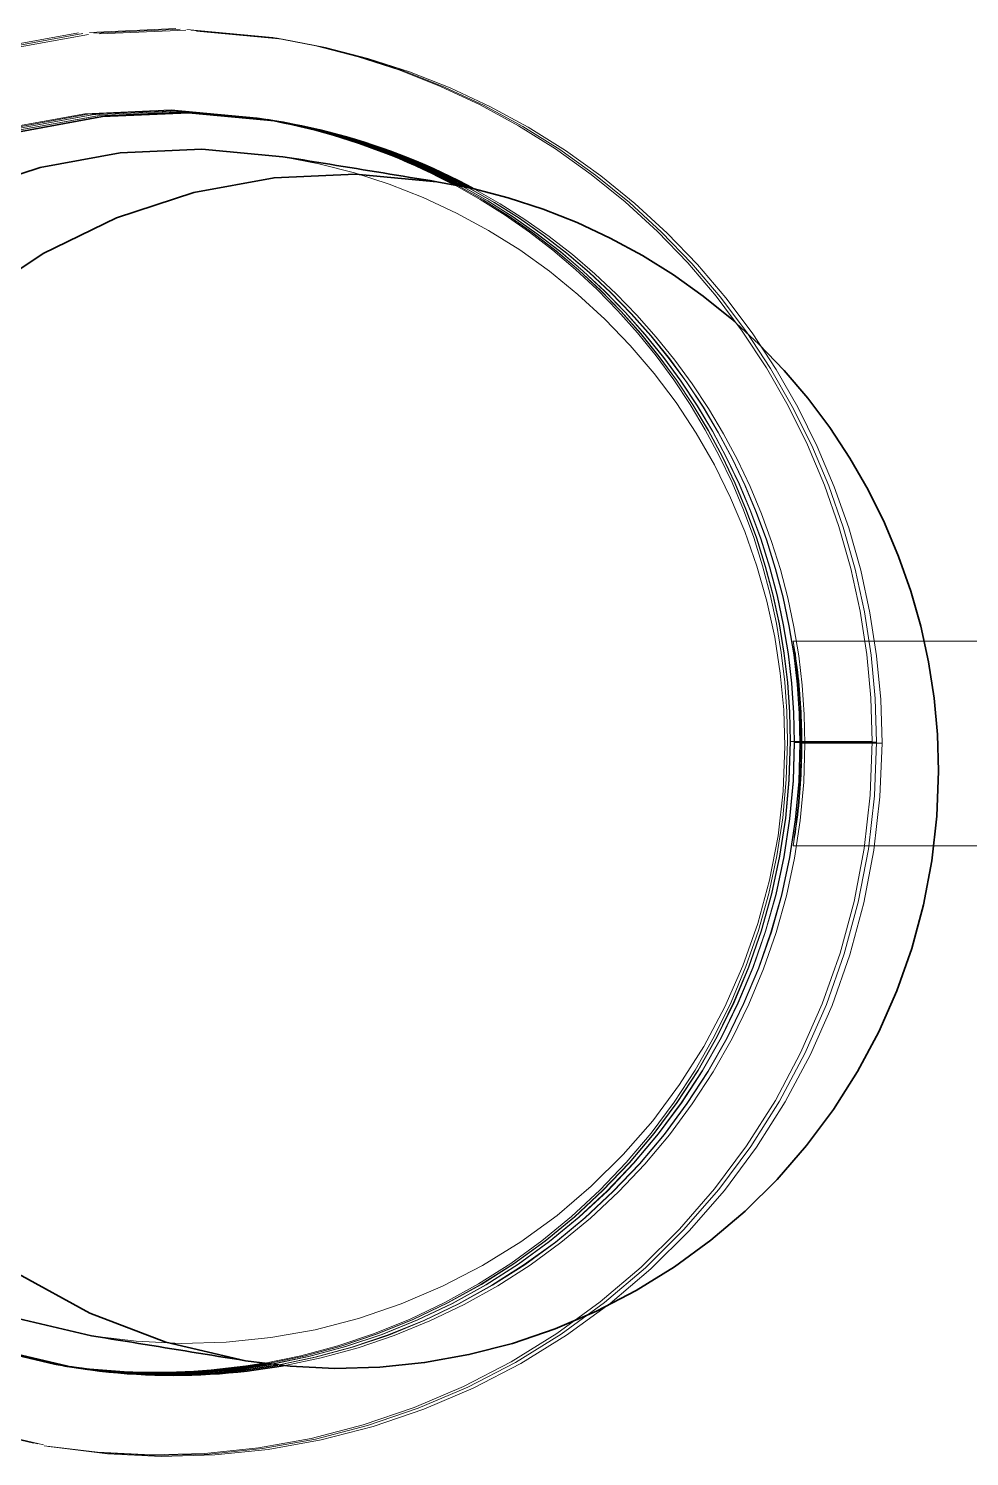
# Model space of a CAD drawing. Header units: millimetres. Extents: x 10 to 410, y 10 to 287.
# Drawn here: x 319.12 to 324.56, y 102.9 to 111.17 of the extents above; entities that cross this region are included whole.
import ezdxf

# ---------------------------------------------------------------- set-up
doc = ezdxf.new("R2010")
doc.units = ezdxf.units.MM
doc.linetypes.add('DASHED', pattern=[0.75, 0.5, -0.25])
doc.layers.add('HIDDEN', color=8, linetype='DASHED', lineweight=18)
doc.layers.add('VISIBLE', color=7, linetype='CONTINUOUS', lineweight=35)

msp = doc.modelspace()

# ---------------------------------------------------------------- linework, layer by layer
at = {"layer": 'HIDDEN'}
for points in [[(320.5333, 111.1137), (319.972, 111.1658), (319.4089, 111.141), (318.8544, 111.0397), (318.3189, 110.8639), (317.8123, 110.6168), (317.344, 110.303), (316.9229, 109.9284), (316.5566, 109.4999), (316.2522, 109.0255), (316.0151, 108.5141), (315.8499, 107.9752), (315.7597, 107.4188), (315.746, 106.8553), (315.8092, 106.2952), (315.9481, 105.7489), (316.16, 105.2266), (316.4411, 104.738), (316.7861, 104.2923), (317.1886, 103.8976), (317.6411, 103.5615), (318.1352, 103.2901), (318.6616, 103.0885), (319.2105, 102.9605)], [(320.5333, 111.1137), (319.972, 111.1658), (319.4089, 111.141), (318.8544, 111.0397), (318.3189, 110.8639), (317.8123, 110.6168), (317.344, 110.303), (316.9229, 109.9284), (316.5566, 109.4999), (316.2522, 109.0255), (316.0151, 108.5141), (315.8499, 107.9752), (315.7597, 107.4188), (315.746, 106.8553), (315.8092, 106.2952), (315.9481, 105.7489), (316.16, 105.2266), (316.4411, 104.738), (316.7861, 104.2923), (317.1886, 103.8976), (317.6411, 103.5615), (318.1352, 103.2901), (318.6616, 103.0885), (319.2105, 102.9605)], [(320.5576, 111.1098), (319.9963, 111.1619), (319.4332, 111.1371), (318.8787, 111.0358), (318.3431, 110.86), (317.8365, 110.6129), (317.3683, 110.2991), (316.9471, 109.9244), (316.5809, 109.4959), (316.2764, 109.0216), (316.0394, 108.5102), (315.8742, 107.9712), (315.784, 107.4148), (315.7703, 106.8513), (315.8335, 106.2912), (315.9723, 105.7449), (316.1843, 105.2226), (316.4654, 104.7341), (316.8104, 104.2883), (317.2129, 103.8937), (317.6654, 103.5576), (318.1594, 103.2862), (318.6858, 103.0846), (319.2348, 102.9566)], [(320.5576, 111.1098), (319.9963, 111.1619), (319.4332, 111.1371), (318.8787, 111.0358), (318.3431, 110.86), (317.8365, 110.6129), (317.3683, 110.2991), (316.9471, 109.9244), (316.5809, 109.4959), (316.2764, 109.0216), (316.0394, 108.5102), (315.8742, 107.9712), (315.7839, 107.4148), (315.7703, 106.8513), (315.8335, 106.2912), (315.9723, 105.7449), (316.1843, 105.2226), (316.4654, 104.7341), (316.8104, 104.2883), (317.2129, 103.8937), (317.6654, 103.5576), (318.1594, 103.2862), (318.6858, 103.0846), (319.2348, 102.9566)], [(320.5899, 111.1046), (320.0287, 111.1566), (319.4656, 111.1318), (318.9111, 111.0306), (318.3755, 110.8547), (317.8689, 110.6076), (317.4006, 110.2938), (316.9795, 109.9192), (316.6133, 109.4907), (316.3088, 109.0163), (316.0718, 108.5049), (315.9066, 107.966), (315.8163, 107.4096), (315.8026, 106.8461), (315.8658, 106.286), (316.0047, 105.7397), (316.2167, 105.2174), (316.4978, 104.7288), (316.8428, 104.2831), (317.2453, 103.8885), (317.6978, 103.5523), (318.1918, 103.2809), (318.7182, 103.0794), (319.2671, 102.9513)], [(320.5899, 111.1046), (320.0287, 111.1566), (319.4656, 111.1318), (318.9111, 111.0306), (318.3755, 110.8547), (317.8689, 110.6076), (317.4007, 110.2938), (316.9795, 109.9192), (316.6133, 109.4907), (316.3088, 109.0163), (316.0718, 108.5049), (315.9066, 107.966), (315.8163, 107.4096), (315.8027, 106.8461), (315.8658, 106.286), (316.0047, 105.7397), (316.2167, 105.2174), (316.4978, 104.7288), (316.8428, 104.2831), (317.2453, 103.8885), (317.6978, 103.5523), (318.1918, 103.2809), (318.7182, 103.0794), (319.2671, 102.9513)], [(324.0018, 107.0371), (323.994, 107.2902), (323.9708, 107.5422), (323.9321, 107.7924), (323.8782, 108.0397), (323.8093, 108.2833), (323.7256, 108.5222), (323.6273, 108.7555), (323.515, 108.9823), (323.389, 109.2018), (323.2498, 109.4133), (323.0979, 109.6157), (322.9338, 109.8085), (322.7583, 109.9909), (322.5719, 110.1622), (322.3754, 110.3217), (322.1695, 110.4689), (321.9549, 110.6033), (321.7325, 110.7242), (321.5031, 110.8312), (321.2676, 110.924), (321.0269, 111.0023), (320.7818, 111.0656), (320.5333, 111.1137)], [(324.0018, 107.0371), (323.994, 107.2902), (323.9708, 107.5422), (323.9321, 107.7924), (323.8782, 108.0397), (323.8093, 108.2833), (323.7256, 108.5222), (323.6273, 108.7555), (323.515, 108.9823), (323.389, 109.2018), (323.2498, 109.4132), (323.0979, 109.6157), (322.9338, 109.8085), (322.7583, 109.9909), (322.5719, 110.1622), (322.3754, 110.3217), (322.1695, 110.4689), (321.9549, 110.6033), (321.7325, 110.7242), (321.5031, 110.8312), (321.2676, 110.924), (321.0269, 111.0023), (320.7818, 111.0656), (320.5333, 111.1137)], [(324.0261, 107.0332), (324.0183, 107.2862), (323.995, 107.5383), (323.9564, 107.7884), (323.9025, 108.0358), (323.8336, 108.2793), (323.7498, 108.5182), (323.6516, 108.7515), (323.5393, 108.9784), (323.4133, 109.1979), (323.2741, 109.4093), (323.1221, 109.6118), (322.9581, 109.8046), (322.7826, 109.987), (322.5962, 110.1583), (322.3997, 110.3178), (322.1937, 110.465), (321.9792, 110.5993), (321.7568, 110.7202), (321.5274, 110.8273), (321.2919, 110.9201), (321.0512, 110.9983), (320.8061, 111.0616), (320.5576, 111.1098)], [(324.0261, 107.0332), (324.0183, 107.2862), (323.9951, 107.5383), (323.9564, 107.7884), (323.9025, 108.0358), (323.8336, 108.2793), (323.7498, 108.5182), (323.6516, 108.7515), (323.5393, 108.9784), (323.4133, 109.1979), (323.274, 109.4093), (323.1221, 109.6118), (322.9581, 109.8046), (322.7826, 109.987), (322.5962, 110.1583), (322.3997, 110.3178), (322.1937, 110.465), (321.9792, 110.5993), (321.7568, 110.7202), (321.5274, 110.8273), (321.2919, 110.9201), (321.0512, 110.9983), (320.8061, 111.0616), (320.5576, 111.1098)], [(324.0584, 107.0279), (324.0507, 107.281), (324.0274, 107.533), (323.9888, 107.7832), (323.9349, 108.0305), (323.8659, 108.2741), (323.7822, 108.513), (323.684, 108.7463), (323.5717, 108.9731), (323.4456, 109.1927), (323.3064, 109.4041), (323.1545, 109.6065), (322.9905, 109.7993), (322.8149, 109.9817), (322.6286, 110.153), (322.432, 110.3125), (322.2261, 110.4598), (322.0115, 110.5941), (321.7892, 110.715), (321.5598, 110.822), (321.3243, 110.9149), (321.0835, 110.9931), (320.8384, 111.0564), (320.5899, 111.1046)], [(324.0584, 107.0279), (324.0507, 107.281), (324.0274, 107.533), (323.9888, 107.7832), (323.9349, 108.0305), (323.8659, 108.2741), (323.7822, 108.513), (323.684, 108.7463), (323.5717, 108.9731), (323.4456, 109.1927), (323.3064, 109.4041), (323.1545, 109.6065), (322.9905, 109.7993), (322.8149, 109.9817), (322.6286, 110.153), (322.432, 110.3125), (322.2261, 110.4598), (322.0115, 110.5941), (321.7892, 110.715), (321.5598, 110.822), (321.3243, 110.9149), (321.0835, 110.9931), (320.8384, 111.0564), (320.5899, 111.1046)], [(320.4412, 110.6482), (319.9443, 110.6944), (319.4459, 110.6724), (318.9551, 110.5827), (318.481, 110.4271), (318.0326, 110.2084), (317.6181, 109.9306), (317.2453, 109.599), (316.9211, 109.2197), (316.6516, 108.7998), (316.4418, 108.3471), (316.2956, 107.8701), (316.2157, 107.3776), (316.2036, 106.8788), (316.2595, 106.383), (316.3825, 105.8994), (316.5701, 105.4371), (316.8189, 105.0046), (317.1243, 104.6101), (317.4806, 104.2608), (317.8811, 103.9633), (318.3184, 103.723), (318.7844, 103.5446), (319.2703, 103.4313)], [(320.4564, 110.6458), (319.9596, 110.6919), (319.4611, 110.6699), (318.9703, 110.5803), (318.4962, 110.4246), (318.0478, 110.2059), (317.6333, 109.9281), (317.2605, 109.5965), (316.9364, 109.2172), (316.6669, 108.7973), (316.457, 108.3446), (316.3108, 107.8676), (316.2309, 107.3751), (316.2188, 106.8763), (316.2748, 106.3805), (316.3977, 105.897), (316.5853, 105.4346), (316.8341, 105.0022), (317.1395, 104.6076), (317.4958, 104.2583), (317.8963, 103.9608), (318.3336, 103.7206), (318.7996, 103.5421), (319.2855, 103.4288)], [(320.4583, 110.6455), (319.9615, 110.6916), (319.463, 110.6696), (318.9722, 110.58), (318.4982, 110.4243), (318.0497, 110.2056), (317.6353, 109.9278), (317.2625, 109.5962), (316.9383, 109.2169), (316.6688, 108.797), (316.459, 108.3443), (316.3128, 107.8673), (316.2329, 107.3748), (316.2208, 106.876), (316.2767, 106.3802), (316.3996, 105.8966), (316.5872, 105.4343), (316.8361, 105.0019), (317.1415, 104.6073), (317.4977, 104.258), (317.8983, 103.9605), (318.3356, 103.7202), (318.8015, 103.5418), (319.2874, 103.4285)], [(320.4806, 110.6418), (319.9838, 110.6879), (319.4854, 110.666), (318.9946, 110.5763), (318.5205, 110.4207), (318.0721, 110.202), (317.6576, 109.9242), (317.2848, 109.5926), (316.9606, 109.2133), (316.6911, 108.7934), (316.4813, 108.3407), (316.3351, 107.8637), (316.2552, 107.3712), (316.2431, 106.8724), (316.299, 106.3766), (316.422, 105.893), (316.6096, 105.4307), (316.8584, 104.9982), (317.1638, 104.6037), (317.5201, 104.2544), (317.9206, 103.9568), (318.3579, 103.7166), (318.8238, 103.5382), (319.3097, 103.4249)], [(320.4826, 110.6415), (319.9858, 110.6876), (319.4873, 110.6657), (318.9965, 110.576), (318.5225, 110.4204), (318.074, 110.2016), (317.6595, 109.9239), (317.2867, 109.5923), (316.9626, 109.213), (316.6931, 108.7931), (316.4833, 108.3404), (316.337, 107.8634), (316.2571, 107.3709), (316.245, 106.8721), (316.301, 106.3763), (316.4239, 105.8927), (316.6115, 105.4304), (316.8603, 104.9979), (317.1657, 104.6034), (317.522, 104.2541), (317.9225, 103.9565), (318.3598, 103.7163), (318.8258, 103.5379), (319.3117, 103.4245)], [(320.513, 110.6366), (320.0162, 110.6827), (319.5177, 110.6607), (319.0269, 110.5711), (318.5529, 110.4154), (318.1044, 110.1967), (317.69, 109.9189), (317.3172, 109.5873), (316.993, 109.208), (316.7235, 108.7881), (316.5137, 108.3355), (316.3675, 107.8584), (316.2876, 107.3659), (316.2755, 106.8671), (316.3314, 106.3713), (316.4543, 105.8878), (316.6419, 105.4254), (316.8908, 104.993), (317.1962, 104.5984), (317.5524, 104.2491), (317.953, 103.9516), (318.3903, 103.7114), (318.8562, 103.5329), (319.3421, 103.4196)], [(320.515, 110.6363), (320.0181, 110.6824), (319.5197, 110.6604), (319.0289, 110.5708), (318.5548, 110.4151), (318.1064, 110.1964), (317.6919, 109.9186), (317.3191, 109.587), (316.9949, 109.2077), (316.7254, 108.7878), (316.5156, 108.3351), (316.3694, 107.8581), (316.2895, 107.3656), (316.2774, 106.8668), (316.3333, 106.371), (316.4563, 105.8875), (316.6439, 105.4251), (316.8927, 104.9927), (317.1981, 104.5981), (317.5544, 104.2488), (317.9549, 103.9513), (318.3922, 103.7111), (318.8582, 103.5326), (319.3441, 103.4193)], [(320.4917, 110.6397), (320.4895, 110.6401), (320.4873, 110.6405), (320.4851, 110.6408), (320.4829, 110.6412), (320.4807, 110.6416), (320.4785, 110.642), (320.4763, 110.6424), (320.4741, 110.6427), (320.4719, 110.6431), (320.4697, 110.6435), (320.4675, 110.6439), (320.4653, 110.6442), (320.4631, 110.6446), (320.4609, 110.645), (320.4587, 110.6453), (320.4565, 110.6457), (320.4543, 110.6461), (320.4521, 110.6464), (320.4499, 110.6468), (320.4477, 110.6472), (320.4455, 110.6475), (320.4434, 110.6479), (320.4412, 110.6482)], [(320.4412, 110.6482), (320.4418, 110.6481), (320.4425, 110.648), (320.4431, 110.6479), (320.4438, 110.6478), (320.4445, 110.6477), (320.4451, 110.6476), (320.4458, 110.6475), (320.4464, 110.6474), (320.4471, 110.6473), (320.4478, 110.6472), (320.4484, 110.6471), (320.4491, 110.647), (320.4498, 110.6468), (320.4504, 110.6467), (320.4511, 110.6466), (320.4517, 110.6465), (320.4524, 110.6464), (320.4531, 110.6463), (320.4537, 110.6462), (320.4544, 110.6461), (320.455, 110.646), (320.4557, 110.6459), (320.4564, 110.6458)], [(320.4993, 110.6385), (320.4974, 110.6389), (320.4956, 110.6392), (320.4937, 110.6395), (320.4918, 110.6398), (320.49, 110.6402), (320.4881, 110.6405), (320.4862, 110.6408), (320.4844, 110.6411), (320.4825, 110.6414), (320.4806, 110.6418), (320.4788, 110.6421), (320.4769, 110.6424), (320.475, 110.6427), (320.4732, 110.643), (320.4713, 110.6433), (320.4694, 110.6436), (320.4676, 110.6439), (320.4657, 110.6442), (320.4638, 110.6446), (320.462, 110.6449), (320.4601, 110.6452), (320.4582, 110.6455), (320.4564, 110.6458)], [(320.5003, 110.6384), (320.4984, 110.6387), (320.4966, 110.639), (320.4948, 110.6393), (320.493, 110.6397), (320.4912, 110.64), (320.4893, 110.6403), (320.4875, 110.6406), (320.4857, 110.6409), (320.4839, 110.6412), (320.482, 110.6415), (320.4802, 110.6418), (320.4784, 110.6421), (320.4766, 110.6424), (320.4747, 110.6428), (320.4729, 110.6431), (320.4711, 110.6434), (320.4693, 110.6437), (320.4674, 110.644), (320.4656, 110.6443), (320.4638, 110.6446), (320.462, 110.6449), (320.4601, 110.6452), (320.4583, 110.6455)], [(320.4583, 110.6455), (320.4593, 110.6453), (320.4602, 110.6451), (320.4612, 110.645), (320.4622, 110.6448), (320.4632, 110.6447), (320.4641, 110.6445), (320.4651, 110.6444), (320.4661, 110.6442), (320.467, 110.644), (320.468, 110.6439), (320.469, 110.6437), (320.47, 110.6436), (320.4709, 110.6434), (320.4719, 110.6433), (320.4729, 110.6431), (320.4738, 110.6429), (320.4748, 110.6428), (320.4758, 110.6426), (320.4768, 110.6425), (320.4777, 110.6423), (320.4787, 110.6422), (320.4797, 110.642), (320.4806, 110.6418)], [(320.5115, 110.6367), (320.5101, 110.6369), (320.5088, 110.6372), (320.5074, 110.6374), (320.5061, 110.6376), (320.5048, 110.6378), (320.5034, 110.6381), (320.5021, 110.6383), (320.5007, 110.6385), (320.4994, 110.6387), (320.4981, 110.639), (320.4967, 110.6392), (320.4954, 110.6394), (320.494, 110.6396), (320.4927, 110.6399), (320.4914, 110.6401), (320.49, 110.6403), (320.4887, 110.6405), (320.4873, 110.6407), (320.486, 110.641), (320.4847, 110.6412), (320.4833, 110.6414), (320.482, 110.6416), (320.4806, 110.6418)], [(320.5124, 110.6366), (320.5111, 110.6368), (320.5098, 110.637), (320.5085, 110.6372), (320.5072, 110.6374), (320.5059, 110.6377), (320.5046, 110.6379), (320.5033, 110.6381), (320.502, 110.6383), (320.5008, 110.6385), (320.4995, 110.6387), (320.4982, 110.639), (320.4969, 110.6392), (320.4956, 110.6394), (320.4943, 110.6396), (320.493, 110.6398), (320.4917, 110.64), (320.4904, 110.6402), (320.4891, 110.6405), (320.4878, 110.6407), (320.4865, 110.6409), (320.4852, 110.6411), (320.4839, 110.6413), (320.4826, 110.6415)], [(320.4826, 110.6415), (320.4839, 110.6413), (320.4852, 110.6411), (320.4866, 110.6409), (320.4879, 110.6407), (320.4892, 110.6404), (320.4905, 110.6402), (320.4918, 110.64), (320.4932, 110.6398), (320.4945, 110.6396), (320.4958, 110.6394), (320.4971, 110.6392), (320.4985, 110.6389), (320.4998, 110.6387), (320.5011, 110.6385), (320.5024, 110.6383), (320.5037, 110.6381), (320.5051, 110.6379), (320.5064, 110.6377), (320.5077, 110.6374), (320.509, 110.6372), (320.5104, 110.637), (320.5117, 110.6368), (320.513, 110.6366)], [(320.5277, 110.6342), (320.527, 110.6343), (320.5264, 110.6344), (320.5257, 110.6345), (320.5251, 110.6346), (320.5245, 110.6347), (320.5238, 110.6348), (320.5232, 110.6349), (320.5226, 110.635), (320.5219, 110.6351), (320.5213, 110.6352), (320.5207, 110.6353), (320.52, 110.6354), (320.5194, 110.6355), (320.5187, 110.6356), (320.5181, 110.6358), (320.5175, 110.6359), (320.5168, 110.636), (320.5162, 110.6361), (320.5156, 110.6362), (320.5149, 110.6363), (320.5143, 110.6364), (320.5136, 110.6365), (320.513, 110.6366)], [(320.5286, 110.634), (320.528, 110.6341), (320.5274, 110.6342), (320.5268, 110.6343), (320.5262, 110.6344), (320.5257, 110.6345), (320.5251, 110.6346), (320.5245, 110.6347), (320.5239, 110.6348), (320.5233, 110.6349), (320.5227, 110.635), (320.5221, 110.6351), (320.5215, 110.6352), (320.5209, 110.6353), (320.5203, 110.6354), (320.5197, 110.6355), (320.5191, 110.6356), (320.5185, 110.6357), (320.5179, 110.6358), (320.5173, 110.6359), (320.5167, 110.636), (320.5161, 110.6361), (320.5155, 110.6362), (320.515, 110.6363)], [(320.515, 110.6363), (320.5161, 110.6361), (320.5173, 110.6359), (320.5185, 110.6357), (320.5197, 110.6355), (320.5209, 110.6353), (320.5221, 110.6351), (320.5233, 110.6349), (320.5245, 110.6347), (320.5257, 110.6345), (320.5268, 110.6343), (320.528, 110.6341), (320.5292, 110.634), (320.5304, 110.6338), (320.5316, 110.6336), (320.5328, 110.6334), (320.534, 110.6332), (320.5352, 110.633), (320.5364, 110.6328), (320.5375, 110.6326), (320.5387, 110.6324), (320.5399, 110.6322), (320.5411, 110.632), (320.5423, 110.6318)], [(323.4958, 107.0102), (323.4893, 107.2221), (323.4699, 107.4331), (323.4375, 107.6426), (323.3924, 107.8497), (323.3346, 108.0536), (323.2645, 108.2537), (323.1823, 108.449), (323.0882, 108.639), (322.9827, 108.8228), (322.8662, 108.9998), (322.739, 109.1693), (322.6016, 109.3308), (322.4546, 109.4835), (322.2986, 109.6269), (322.134, 109.7605), (321.9616, 109.8837), (321.7819, 109.9962), (321.5957, 110.0975), (321.4037, 110.1871), (321.2065, 110.2648), (321.0049, 110.3303), (320.7997, 110.3833), (320.5916, 110.4236)], [(323.5113, 107.0398), (323.5073, 107.2111), (323.4953, 107.382), (323.4752, 107.5523), (323.4472, 107.7213), (323.4114, 107.8889), (323.3677, 108.0546), (323.3162, 108.2181), (323.2572, 108.379), (323.1907, 108.5369), (323.1169, 108.6916), (323.0359, 108.8426), (322.9479, 108.9897), (322.8531, 109.1325), (322.7517, 109.2706), (322.644, 109.4039), (322.5301, 109.532), (322.4104, 109.6546), (322.285, 109.7715), (322.1543, 109.8823), (322.0186, 109.9869), (321.8781, 110.0851), (321.7331, 110.1765), (321.5841, 110.261)], [(323.5266, 107.0373), (323.5225, 107.2086), (323.5105, 107.3794), (323.4905, 107.5496), (323.4625, 107.7186), (323.4267, 107.8861), (323.383, 108.0517), (323.3316, 108.2151), (323.2726, 108.376), (323.2062, 108.5339), (323.1324, 108.6885), (323.0515, 108.8394), (322.9636, 108.9865), (322.8689, 109.1292), (322.7676, 109.2674), (322.6599, 109.4006), (322.5461, 109.5287), (322.4265, 109.6513), (322.3012, 109.7681), (322.1706, 109.879), (322.035, 109.9836), (321.8946, 110.0817), (321.7497, 110.1732), (321.6008, 110.2578)], [(323.5285, 107.037), (323.5245, 107.2082), (323.5125, 107.3791), (323.4924, 107.5492), (323.4645, 107.7182), (323.4286, 107.8857), (323.3849, 108.0513), (323.3336, 108.2148), (323.2746, 108.3756), (323.2082, 108.5335), (323.1344, 108.6881), (323.0535, 108.839), (322.9656, 108.9861), (322.8709, 109.1288), (322.7696, 109.2669), (322.662, 109.4002), (322.5482, 109.5282), (322.4286, 109.6508), (322.3033, 109.7677), (322.1727, 109.8785), (322.0371, 109.9832), (321.8967, 110.0813), (321.7519, 110.1728), (321.6029, 110.2573)], [(323.5508, 107.0334), (323.5468, 107.2045), (323.5348, 107.3752), (323.5148, 107.5452), (323.4869, 107.7141), (323.4511, 107.8814), (323.4075, 108.047), (323.3562, 108.2102), (323.2973, 108.371), (323.231, 108.5287), (323.1573, 108.6832), (323.0765, 108.8341), (322.9888, 108.9811), (322.8942, 109.1237), (322.7931, 109.2618), (322.6856, 109.395), (322.572, 109.5231), (322.4525, 109.6456), (322.3274, 109.7625), (322.197, 109.8733), (322.0616, 109.9779), (321.9214, 110.0761), (321.7767, 110.1676), (321.628, 110.2523)], [(323.5528, 107.033), (323.5488, 107.2041), (323.5368, 107.3749), (323.5168, 107.5448), (323.4889, 107.7137), (323.4531, 107.8811), (323.4095, 108.0466), (323.3582, 108.2098), (323.2993, 108.3705), (323.233, 108.5283), (323.1593, 108.6828), (323.0786, 108.8337), (322.9908, 108.9806), (322.8962, 109.1233), (322.7951, 109.2614), (322.6877, 109.3946), (322.5741, 109.5226), (322.4546, 109.6451), (322.3296, 109.762), (322.1992, 109.8728), (322.0637, 109.9775), (321.9235, 110.0757), (321.7789, 110.1672), (321.6302, 110.2518)], [(323.5832, 107.0281), (323.5792, 107.199), (323.5672, 107.3695), (323.5473, 107.5392), (323.5195, 107.7078), (323.4838, 107.875), (323.4403, 108.0403), (323.3891, 108.2034), (323.3304, 108.3639), (323.2643, 108.5215), (323.1908, 108.6758), (323.1102, 108.8265), (323.0227, 108.9733), (322.9284, 109.1159), (322.8275, 109.2538), (322.7203, 109.387), (322.607, 109.5149), (322.4879, 109.6374), (322.3631, 109.7543), (322.233, 109.8651), (322.0979, 109.9698), (321.958, 110.068), (321.8137, 110.1596), (321.6653, 110.2443)], [(323.5851, 107.0278), (323.5812, 107.1986), (323.5692, 107.3691), (323.5492, 107.5388), (323.5214, 107.7075), (323.4857, 107.8746), (323.4423, 108.0399), (323.3911, 108.2029), (323.3324, 108.3634), (323.2663, 108.521), (323.1928, 108.6753), (323.1123, 108.826), (323.0248, 108.9728), (322.9305, 109.1154), (322.8296, 109.2533), (322.7224, 109.3865), (322.6092, 109.5144), (322.49, 109.6369), (322.3653, 109.7537), (322.2352, 109.8646), (322.1001, 109.9693), (321.9603, 110.0675), (321.816, 110.1591), (321.6676, 110.2438)], [(323.6125, 107.0234), (323.6085, 107.1939), (323.5966, 107.3642), (323.5767, 107.5336), (323.549, 107.702), (323.5134, 107.8689), (323.47, 108.0339), (323.4191, 108.1968), (323.3605, 108.357), (323.2946, 108.5144), (323.2214, 108.6685), (323.141, 108.8191), (323.0538, 108.9657), (322.9598, 109.1081), (322.8592, 109.246), (322.7523, 109.379), (322.6394, 109.5069), (322.5206, 109.6294), (322.3962, 109.7461), (322.2664, 109.857), (322.1317, 109.9617), (321.9922, 110.06), (321.8483, 110.1517), (321.7003, 110.2365)], [(323.5439, 107.6194), (323.9664, 107.6194), (324.3889, 107.6194), (324.8114, 107.6195), (325.2339, 107.6195), (325.6564, 107.6195), (326.0789, 107.6195), (326.5014, 107.6195), (326.924, 107.6195), (327.3465, 107.6195), (327.769, 107.6195), (328.1915, 107.6195), (328.614, 107.6195), (329.0365, 107.6195), (329.459, 107.6195), (329.8815, 107.6195), (330.304, 107.6195), (330.7265, 107.6195), (331.149, 107.6195), (331.5716, 107.6195), (331.9941, 107.6195), (332.4166, 107.6195), (332.8391, 107.6195), (333.2616, 107.6195)], [(323.5898, 107.027), (323.5897, 107.0529), (323.5895, 107.0787), (323.589, 107.1046), (323.5884, 107.1305), (323.5876, 107.1563), (323.5866, 107.1821), (323.5855, 107.208), (323.5841, 107.2338), (323.5826, 107.2596), (323.5809, 107.2854), (323.5791, 107.3112), (323.577, 107.337), (323.5748, 107.3628), (323.5724, 107.3885), (323.5699, 107.4142), (323.5671, 107.44), (323.5642, 107.4656), (323.5611, 107.4913), (323.5579, 107.517), (323.5545, 107.5426), (323.551, 107.5682), (323.5473, 107.5938), (323.5439, 107.6194)], [(323.5439, 107.6194), (323.5487, 107.594), (323.5529, 107.5684), (323.5568, 107.5428), (323.5605, 107.5171), (323.5641, 107.4915), (323.5674, 107.4658), (323.5705, 107.44), (323.5735, 107.4143), (323.5762, 107.3885), (323.5788, 107.3627), (323.5811, 107.3369), (323.5833, 107.3111), (323.5853, 107.2852), (323.5871, 107.2594), (323.5887, 107.2335), (323.5901, 107.2076), (323.5913, 107.1817), (323.5923, 107.1558), (323.5932, 107.1299), (323.5938, 107.104), (323.5943, 107.0781), (323.5946, 107.0522), (323.5947, 107.0262)], [(319.2105, 102.9605), (319.519, 102.9223), (319.8295, 102.9074), (320.1402, 102.9159), (320.4495, 102.9478), (320.7554, 103.0028), (321.0564, 103.0807), (321.3506, 103.181), (321.6365, 103.3032), (321.9123, 103.4465), (322.1766, 103.6101), (322.4279, 103.7932), (322.6646, 103.9946), (322.8855, 104.2133), (323.0894, 104.448), (323.275, 104.6974), (323.4414, 104.96), (323.5875, 105.2343), (323.7126, 105.5189), (323.8159, 105.8121), (323.8969, 106.1122), (323.955, 106.4176), (323.9901, 106.7265), (324.0018, 107.0371)], [(319.2105, 102.9605), (319.519, 102.9223), (319.8295, 102.9074), (320.1402, 102.9159), (320.4495, 102.9478), (320.7554, 103.0028), (321.0564, 103.0807), (321.3506, 103.181), (321.6365, 103.3032), (321.9123, 103.4465), (322.1766, 103.6101), (322.4279, 103.7932), (322.6646, 103.9946), (322.8855, 104.2133), (323.0894, 104.448), (323.275, 104.6974), (323.4414, 104.96), (323.5875, 105.2343), (323.7126, 105.5189), (323.8159, 105.8121), (323.8969, 106.1122), (323.955, 106.4176), (323.9901, 106.7265), (324.0018, 107.0371)], [(319.2348, 102.9566), (319.5433, 102.9184), (319.8538, 102.9035), (320.1645, 102.912), (320.4737, 102.9439), (320.7797, 102.9989), (321.0806, 103.0768), (321.3749, 103.1771), (321.6607, 103.2992), (321.9366, 103.4425), (322.2009, 103.6062), (322.4521, 103.7893), (322.6889, 103.9907), (322.9098, 104.2094), (323.1137, 104.4441), (323.2993, 104.6934), (323.4657, 104.956), (323.6118, 105.2304), (323.7369, 105.515), (323.8402, 105.8082), (323.9212, 106.1083), (323.9793, 106.4137), (324.0144, 106.7226), (324.0261, 107.0332)], [(319.2348, 102.9566), (319.5433, 102.9184), (319.8538, 102.9035), (320.1645, 102.912), (320.4737, 102.9439), (320.7797, 102.9989), (321.0806, 103.0768), (321.3749, 103.1771), (321.6607, 103.2992), (321.9366, 103.4425), (322.2009, 103.6062), (322.4521, 103.7892), (322.6889, 103.9907), (322.9098, 104.2094), (323.1137, 104.4441), (323.2993, 104.6934), (323.4657, 104.956), (323.6118, 105.2304), (323.7369, 105.515), (323.8402, 105.8082), (323.9211, 106.1083), (323.9793, 106.4137), (324.0144, 106.7226), (324.0261, 107.0332)], [(319.2671, 102.9513), (319.5756, 102.9131), (319.8861, 102.8982), (320.1969, 102.9067), (320.5061, 102.9386), (320.8121, 102.9936), (321.113, 103.0715), (321.4072, 103.1718), (321.6931, 103.294), (321.969, 103.4373), (322.2333, 103.6009), (322.4845, 103.784), (322.7213, 103.9854), (322.9422, 104.2041), (323.1461, 104.4388), (323.3317, 104.6882), (323.498, 104.9508), (323.6442, 105.2251), (323.7692, 105.5097), (323.8726, 105.8029), (323.9535, 106.1031), (324.0117, 106.4084), (324.0467, 106.7173), (324.0584, 107.0279)], [(319.2671, 102.9513), (319.5756, 102.9131), (319.8861, 102.8982), (320.1969, 102.9068), (320.5061, 102.9386), (320.8121, 102.9936), (321.113, 103.0715), (321.4072, 103.1718), (321.6931, 103.294), (321.969, 103.4373), (322.2333, 103.6009), (322.4845, 103.784), (322.7213, 103.9854), (322.9422, 104.2041), (323.146, 104.4388), (323.3317, 104.6882), (323.498, 104.9508), (323.6442, 105.2251), (323.7692, 105.5097), (323.8725, 105.8029), (323.9535, 106.1031), (324.0117, 106.4084), (324.0467, 106.7173), (324.0584, 107.0279)], [(319.484, 103.5968), (319.7423, 103.5648), (320.0023, 103.5523), (320.2625, 103.5595), (320.5214, 103.5861), (320.7776, 103.6322), (321.0296, 103.6974), (321.2759, 103.7814), (321.5153, 103.8837), (321.7463, 104.0037), (321.9676, 104.1407), (322.1779, 104.294), (322.3762, 104.4627), (322.5612, 104.6458), (322.7319, 104.8423), (322.8873, 105.0511), (323.0266, 105.271), (323.149, 105.5007), (323.2537, 105.739), (323.3402, 105.9845), (323.408, 106.2358), (323.4567, 106.4915), (323.486, 106.7501), (323.4958, 107.0102)], [(320.4769, 103.4373), (320.6949, 103.4817), (320.9098, 103.5394), (321.1208, 103.61), (321.3271, 103.6933), (321.528, 103.789), (321.7226, 103.8968), (321.9104, 104.0162), (322.0905, 104.1467), (322.2623, 104.2881), (322.4253, 104.4396), (322.5787, 104.6007), (322.722, 104.7709), (322.8548, 104.9494), (322.9764, 105.1357), (323.0864, 105.3291), (323.1845, 105.5288), (323.2702, 105.7341), (323.3433, 105.9442), (323.4035, 106.1584), (323.4506, 106.3759), (323.4843, 106.5958), (323.5046, 106.8174), (323.5113, 107.0398)], [(320.4938, 103.4351), (320.7117, 103.4796), (320.9265, 103.5374), (321.1374, 103.608), (321.3436, 103.6914), (321.5444, 103.7871), (321.7389, 103.8949), (321.9266, 104.0143), (322.1066, 104.145), (322.2783, 104.2863), (322.4412, 104.4378), (322.5945, 104.5989), (322.7378, 104.769), (322.8704, 104.9476), (322.9919, 105.1338), (323.1019, 105.3272), (323.1999, 105.5268), (323.2856, 105.7321), (323.3587, 105.9421), (323.4188, 106.1563), (323.4658, 106.3737), (323.4995, 106.5935), (323.5198, 106.815), (323.5266, 107.0373)], [(320.496, 103.4348), (320.7139, 103.4794), (320.9287, 103.5371), (321.1396, 103.6078), (321.3457, 103.6912), (321.5465, 103.7869), (321.741, 103.8947), (321.9286, 104.0141), (322.1087, 104.1447), (322.2804, 104.286), (322.4432, 104.4375), (322.5965, 104.5987), (322.7398, 104.7688), (322.8724, 104.9473), (322.9939, 105.1336), (323.1039, 105.3269), (323.2019, 105.5266), (323.2876, 105.7318), (323.3606, 105.9419), (323.4208, 106.156), (323.4678, 106.3734), (323.5015, 106.5932), (323.5217, 106.8147), (323.5285, 107.037)], [(320.5214, 103.4317), (320.7391, 103.4764), (320.9537, 103.5343), (321.1644, 103.6051), (321.3704, 103.6886), (321.571, 103.7844), (321.7653, 103.8922), (321.9527, 104.0117), (322.1326, 104.1423), (322.3041, 104.2837), (322.4668, 104.4351), (322.6199, 104.5962), (322.763, 104.7663), (322.8955, 104.9448), (323.0169, 105.131), (323.1267, 105.3242), (323.2246, 105.5238), (323.3102, 105.7289), (323.3832, 105.9389), (323.4432, 106.1529), (323.4902, 106.3701), (323.5238, 106.5898), (323.5441, 106.8112), (323.5508, 107.0334)], [(320.5236, 103.4314), (320.7413, 103.4762), (320.9559, 103.5341), (321.1666, 103.6049), (321.3726, 103.6883), (321.5731, 103.7842), (321.7674, 103.892), (321.9549, 104.0115), (322.1347, 104.1421), (322.3062, 104.2835), (322.4689, 104.4349), (322.622, 104.596), (322.765, 104.7661), (322.8975, 104.9446), (323.0189, 105.1308), (323.1287, 105.324), (323.2266, 105.5236), (323.3122, 105.7287), (323.3851, 105.9386), (323.4452, 106.1526), (323.4921, 106.3699), (323.5258, 106.5896), (323.546, 106.8109), (323.5528, 107.033)], [(320.5593, 103.4274), (320.7767, 103.4724), (320.991, 103.5305), (321.2014, 103.6015), (321.407, 103.6852), (321.6073, 103.7812), (321.8013, 103.8891), (321.9884, 104.0087), (322.1679, 104.1393), (322.3391, 104.2807), (322.5014, 104.4321), (322.6543, 104.5932), (322.7971, 104.7632), (322.9293, 104.9416), (323.0504, 105.1276), (323.16, 105.3207), (323.2577, 105.5201), (323.3431, 105.7251), (323.4159, 105.9348), (323.4758, 106.1486), (323.5227, 106.3656), (323.5563, 106.5851), (323.5765, 106.8062), (323.5832, 107.0281)], [(320.5616, 103.4272), (320.779, 103.4722), (320.9933, 103.5303), (321.2036, 103.6013), (321.4093, 103.685), (321.6095, 103.781), (321.8034, 103.889), (321.9905, 104.0085), (322.17, 104.1392), (322.3412, 104.2805), (322.5035, 104.432), (322.6563, 104.593), (322.7991, 104.763), (322.9313, 104.9414), (323.0524, 105.1275), (323.162, 105.3205), (323.2597, 105.5199), (323.3451, 105.7248), (323.4179, 105.9346), (323.4778, 106.1483), (323.5246, 106.3653), (323.5582, 106.5848), (323.5784, 106.8059), (323.5851, 107.0278)], [(320.595, 103.4238), (320.812, 103.4691), (321.0259, 103.5275), (321.2359, 103.5987), (321.4412, 103.6826), (321.641, 103.7787), (321.8346, 103.8868), (322.0214, 104.0064), (322.2005, 104.1372), (322.3713, 104.2785), (322.5333, 104.43), (322.6858, 104.5909), (322.8283, 104.7609), (322.9601, 104.9391), (323.081, 105.125), (323.1903, 105.318), (323.2878, 105.5171), (323.373, 105.7219), (323.4456, 105.9314), (323.5054, 106.1449), (323.5521, 106.3617), (323.5856, 106.5809), (323.6058, 106.8017), (323.6125, 107.0234)], [(323.5266, 107.0373), (323.5472, 107.0373), (323.5679, 107.0373), (323.5885, 107.0373), (323.6092, 107.0373), (323.6299, 107.0373), (323.6505, 107.0373), (323.6712, 107.0373), (323.6918, 107.0373), (323.7125, 107.0373), (323.7332, 107.0373), (323.7538, 107.0373), (323.7745, 107.0373), (323.7952, 107.0373), (323.8158, 107.0373), (323.8365, 107.0373), (323.8571, 107.0373), (323.8778, 107.0373), (323.8985, 107.0373), (323.9191, 107.0373), (323.9398, 107.0373), (323.9605, 107.0372), (323.9811, 107.0372), (324.0018, 107.0371)], [(324.0018, 107.0371), (323.9812, 107.0371), (323.9606, 107.037), (323.94, 107.037), (323.9195, 107.037), (323.8989, 107.037), (323.8783, 107.037), (323.8577, 107.037), (323.8372, 107.037), (323.8166, 107.037), (323.796, 107.037), (323.7754, 107.0369), (323.7548, 107.0369), (323.7343, 107.0369), (323.7137, 107.0369), (323.6931, 107.0369), (323.6725, 107.0369), (323.652, 107.0369), (323.6314, 107.0369), (323.6108, 107.037), (323.5902, 107.037), (323.5697, 107.037), (323.5491, 107.037), (323.5285, 107.037)], [(323.5439, 106.4338), (323.5473, 106.4595), (323.5509, 106.4851), (323.5545, 106.5108), (323.5579, 106.5364), (323.5611, 106.5621), (323.5642, 106.5878), (323.5671, 106.6136), (323.5698, 106.6393), (323.5724, 106.6651), (323.5748, 106.6909), (323.577, 106.7167), (323.579, 106.7425), (323.5809, 106.7683), (323.5826, 106.7941), (323.5841, 106.82), (323.5855, 106.8458), (323.5866, 106.8717), (323.5876, 106.8976), (323.5884, 106.9235), (323.589, 106.9494), (323.5895, 106.9752), (323.5897, 107.0011), (323.5898, 107.027)], [(323.5947, 107.0262), (323.5946, 107.0004), (323.5943, 106.9745), (323.5938, 106.9486), (323.5932, 106.9227), (323.5923, 106.8968), (323.5913, 106.871), (323.5901, 106.8451), (323.5887, 106.8193), (323.5871, 106.7934), (323.5853, 106.7676), (323.5833, 106.7418), (323.5811, 106.716), (323.5788, 106.6902), (323.5762, 106.6645), (323.5735, 106.6387), (323.5706, 106.613), (323.5674, 106.5873), (323.5641, 106.5616), (323.5606, 106.536), (323.5569, 106.5104), (323.5529, 106.4848), (323.5487, 106.4592), (323.5439, 106.4338)], [(323.5508, 107.0334), (323.5715, 107.0334), (323.5922, 107.0334), (323.6128, 107.0334), (323.6335, 107.0334), (323.6541, 107.0334), (323.6748, 107.0334), (323.6955, 107.0334), (323.7161, 107.0334), (323.7368, 107.0334), (323.7574, 107.0334), (323.7781, 107.0334), (323.7988, 107.0334), (323.8194, 107.0334), (323.8401, 107.0334), (323.8608, 107.0334), (323.8814, 107.0334), (323.9021, 107.0334), (323.9227, 107.0333), (323.9434, 107.0333), (323.9641, 107.0333), (323.9847, 107.0333), (324.0054, 107.0333), (324.0261, 107.0332)], [(324.0261, 107.0332), (324.0055, 107.0331), (323.9849, 107.0331), (323.9643, 107.0331), (323.9437, 107.0331), (323.9232, 107.0331), (323.9026, 107.033), (323.882, 107.033), (323.8614, 107.033), (323.8409, 107.033), (323.8203, 107.033), (323.7997, 107.033), (323.7791, 107.033), (323.7585, 107.033), (323.738, 107.033), (323.7174, 107.033), (323.6968, 107.033), (323.6762, 107.033), (323.6557, 107.033), (323.6351, 107.033), (323.6145, 107.033), (323.5939, 107.033), (323.5734, 107.033), (323.5528, 107.033)], [(323.5832, 107.0281), (323.6039, 107.0281), (323.6245, 107.0281), (323.6452, 107.0281), (323.6658, 107.0281), (323.6865, 107.0281), (323.7072, 107.0281), (323.7278, 107.0281), (323.7485, 107.0281), (323.7692, 107.0281), (323.7898, 107.0281), (323.8105, 107.0281), (323.8311, 107.0281), (323.8518, 107.0281), (323.8725, 107.0281), (323.8931, 107.0281), (323.9138, 107.0281), (323.9344, 107.0281), (323.9551, 107.0281), (323.9758, 107.0281), (323.9964, 107.0281), (324.0171, 107.028), (324.0378, 107.028), (324.0584, 107.0279)], [(324.0584, 107.0279), (324.0378, 107.0279), (324.0173, 107.0278), (323.9967, 107.0278), (323.9761, 107.0278), (323.9555, 107.0278), (323.935, 107.0278), (323.9144, 107.0278), (323.8938, 107.0278), (323.8732, 107.0278), (323.8526, 107.0278), (323.8321, 107.0278), (323.8115, 107.0278), (323.7909, 107.0278), (323.7703, 107.0278), (323.7498, 107.0278), (323.7292, 107.0278), (323.7086, 107.0278), (323.688, 107.0278), (323.6675, 107.0278), (323.6469, 107.0278), (323.6263, 107.0278), (323.6057, 107.0278), (323.5851, 107.0278)], [(324.0018, 107.0371), (324.0018, 107.0371), (324.0018, 107.0371), (324.0018, 107.0371), (324.0018, 107.0371), (324.0018, 107.0371), (324.0018, 107.0371), (324.0018, 107.0371), (324.0018, 107.0371), (324.0018, 107.0371), (324.0018, 107.0371), (324.0018, 107.0371), (324.0018, 107.0371), (324.0018, 107.0371), (324.0018, 107.0371), (324.0018, 107.0371), (324.0018, 107.0371), (324.0018, 107.0371), (324.0018, 107.0371), (324.0018, 107.0371), (324.0018, 107.0371), (324.0018, 107.0371), (324.0018, 107.0371), (324.0018, 107.0371)], [(324.0261, 107.0332), (324.0261, 107.0332), (324.0261, 107.0332), (324.0261, 107.0332), (324.0261, 107.0332), (324.0261, 107.0332), (324.0261, 107.0332), (324.0261, 107.0332), (324.0261, 107.0332), (324.0261, 107.0332), (324.0261, 107.0332), (324.0261, 107.0332), (324.0261, 107.0332), (324.0261, 107.0332), (324.0261, 107.0332), (324.0261, 107.0332), (324.0261, 107.0332), (324.0261, 107.0332), (324.0261, 107.0332), (324.0261, 107.0332), (324.0261, 107.0332), (324.0261, 107.0332), (324.0261, 107.0332), (324.0261, 107.0332)], [(324.0584, 107.0279), (324.0584, 107.0279), (324.0584, 107.0279), (324.0584, 107.0279), (324.0584, 107.0279), (324.0584, 107.0279), (324.0584, 107.0279), (324.0584, 107.0279), (324.0584, 107.0279), (324.0584, 107.0279), (324.0584, 107.0279), (324.0584, 107.0279), (324.0584, 107.0279), (324.0584, 107.0279), (324.0584, 107.0279), (324.0584, 107.0279), (324.0584, 107.0279), (324.0584, 107.0279), (324.0584, 107.0279), (324.0584, 107.0279), (324.0584, 107.0279), (324.0584, 107.0279), (324.0584, 107.0279), (324.0584, 107.0279)], [(323.5439, 106.4338), (323.9664, 106.4338), (324.3889, 106.4338), (324.8114, 106.4338), (325.2339, 106.4338), (325.6564, 106.4338), (326.0789, 106.4338), (326.5014, 106.4338), (326.924, 106.4338), (327.3465, 106.4338), (327.769, 106.4338), (328.1915, 106.4338), (328.614, 106.4338), (329.0365, 106.4338), (329.459, 106.4338), (329.8815, 106.4338), (330.304, 106.4338), (330.7265, 106.4338), (331.149, 106.4338), (331.5716, 106.4338), (331.9941, 106.4338), (332.4166, 106.4338), (332.8391, 106.4338), (333.2616, 106.4339)], [(319.2703, 103.4313), (319.2725, 103.4309), (319.2747, 103.4306), (319.2769, 103.4302), (319.2791, 103.4299), (319.2813, 103.4295), (319.2835, 103.4292), (319.2857, 103.4288), (319.2879, 103.4285), (319.2901, 103.4281), (319.2923, 103.4278), (319.2945, 103.4274), (319.2967, 103.4271), (319.2989, 103.4267), (319.3011, 103.4264), (319.3033, 103.4261), (319.3055, 103.4257), (319.3077, 103.4254), (319.3099, 103.4251), (319.3121, 103.4247), (319.3143, 103.4244), (319.3165, 103.4241), (319.3187, 103.4237), (319.3209, 103.4234)], [(319.2703, 103.4313), (319.2709, 103.4312), (319.2716, 103.4311), (319.2722, 103.4309), (319.2729, 103.4308), (319.2736, 103.4307), (319.2742, 103.4306), (319.2749, 103.4305), (319.2755, 103.4304), (319.2762, 103.4303), (319.2769, 103.4302), (319.2775, 103.4301), (319.2782, 103.43), (319.2789, 103.4299), (319.2795, 103.4298), (319.2802, 103.4297), (319.2808, 103.4295), (319.2815, 103.4294), (319.2822, 103.4293), (319.2828, 103.4292), (319.2835, 103.4291), (319.2841, 103.429), (319.2848, 103.4289), (319.2855, 103.4288)], [(319.2855, 103.4288), (319.2873, 103.4285), (319.2892, 103.4282), (319.2911, 103.4279), (319.2929, 103.4276), (319.2948, 103.4273), (319.2967, 103.427), (319.2986, 103.4267), (319.3004, 103.4264), (319.3023, 103.4261), (319.3042, 103.4258), (319.306, 103.4255), (319.3079, 103.4252), (319.3098, 103.4249), (319.3116, 103.4246), (319.3135, 103.4244), (319.3154, 103.4241), (319.3173, 103.4238), (319.3191, 103.4235), (319.321, 103.4232), (319.3229, 103.4229), (319.3247, 103.4226), (319.3266, 103.4224), (319.3285, 103.4221)], [(319.2874, 103.4285), (319.2892, 103.4282), (319.2911, 103.4279), (319.2929, 103.4276), (319.2947, 103.4273), (319.2965, 103.427), (319.2984, 103.4267), (319.3002, 103.4264), (319.302, 103.4261), (319.3039, 103.4259), (319.3057, 103.4256), (319.3075, 103.4253), (319.3093, 103.425), (319.3112, 103.4247), (319.313, 103.4244), (319.3148, 103.4241), (319.3166, 103.4239), (319.3185, 103.4236), (319.3203, 103.4233), (319.3221, 103.423), (319.324, 103.4227), (319.3258, 103.4225), (319.3276, 103.4222), (319.3294, 103.4219)], [(319.2874, 103.4285), (319.2884, 103.4283), (319.2894, 103.4282), (319.2903, 103.428), (319.2913, 103.4279), (319.2923, 103.4277), (319.2932, 103.4275), (319.2942, 103.4274), (319.2952, 103.4272), (319.2962, 103.4271), (319.2971, 103.4269), (319.2981, 103.4268), (319.2991, 103.4266), (319.3, 103.4264), (319.301, 103.4263), (319.302, 103.4261), (319.3029, 103.426), (319.3039, 103.4258), (319.3049, 103.4256), (319.3059, 103.4255), (319.3068, 103.4253), (319.3078, 103.4252), (319.3088, 103.425), (319.3097, 103.4249)], [(319.3097, 103.4249), (319.3111, 103.4246), (319.3124, 103.4244), (319.3138, 103.4242), (319.3151, 103.424), (319.3164, 103.4238), (319.3178, 103.4236), (319.3191, 103.4233), (319.3205, 103.4231), (319.3218, 103.4229), (319.3232, 103.4227), (319.3245, 103.4225), (319.3258, 103.4223), (319.3272, 103.4221), (319.3285, 103.4219), (319.3299, 103.4217), (319.3312, 103.4214), (319.3325, 103.4212), (319.3339, 103.421), (319.3352, 103.4208), (319.3366, 103.4206), (319.3379, 103.4204), (319.3393, 103.4202), (319.3406, 103.42)], [(319.3117, 103.4245), (319.313, 103.4243), (319.3143, 103.4241), (319.3156, 103.4239), (319.3169, 103.4237), (319.3182, 103.4235), (319.3195, 103.4233), (319.3208, 103.4231), (319.3221, 103.4229), (319.3234, 103.4227), (319.3247, 103.4225), (319.326, 103.4223), (319.3273, 103.4221), (319.3286, 103.4218), (319.3299, 103.4216), (319.3312, 103.4214), (319.3325, 103.4212), (319.3338, 103.421), (319.3351, 103.4208), (319.3364, 103.4206), (319.3377, 103.4204), (319.339, 103.4202), (319.3403, 103.42), (319.3416, 103.4198)], [(319.3117, 103.4245), (319.313, 103.4243), (319.3143, 103.4241), (319.3157, 103.4239), (319.317, 103.4237), (319.3183, 103.4235), (319.3196, 103.4233), (319.3209, 103.423), (319.3223, 103.4228), (319.3236, 103.4226), (319.3249, 103.4224), (319.3262, 103.4222), (319.3276, 103.422), (319.3289, 103.4218), (319.3302, 103.4215), (319.3315, 103.4213), (319.3329, 103.4211), (319.3342, 103.4209), (319.3355, 103.4207), (319.3368, 103.4205), (319.3381, 103.4203), (319.3395, 103.42), (319.3408, 103.4198), (319.3421, 103.4196)], [(319.3421, 103.4196), (319.3428, 103.4195), (319.3434, 103.4194), (319.344, 103.4193), (319.3447, 103.4192), (319.3453, 103.4191), (319.3459, 103.419), (319.3466, 103.4189), (319.3472, 103.4188), (319.3478, 103.4187), (319.3485, 103.4186), (319.3491, 103.4185), (319.3498, 103.4184), (319.3504, 103.4183), (319.351, 103.4182), (319.3517, 103.4181), (319.3523, 103.418), (319.3529, 103.4179), (319.3536, 103.4178), (319.3542, 103.4177), (319.3549, 103.4176), (319.3555, 103.4175), (319.3561, 103.4174), (319.3568, 103.4173)], [(319.3441, 103.4193), (319.3447, 103.4192), (319.3452, 103.4191), (319.3458, 103.419), (319.3464, 103.4189), (319.347, 103.4188), (319.3476, 103.4187), (319.3482, 103.4186), (319.3488, 103.4185), (319.3494, 103.4184), (319.35, 103.4183), (319.3506, 103.4182), (319.3512, 103.4181), (319.3518, 103.418), (319.3524, 103.418), (319.353, 103.4179), (319.3536, 103.4178), (319.3542, 103.4177), (319.3548, 103.4176), (319.3554, 103.4175), (319.356, 103.4174), (319.3565, 103.4173), (319.3571, 103.4172), (319.3577, 103.4171)], [(319.3441, 103.4193), (319.3452, 103.4191), (319.3464, 103.4189), (319.3476, 103.4187), (319.3488, 103.4185), (319.35, 103.4183), (319.3512, 103.4181), (319.3524, 103.4179), (319.3536, 103.4177), (319.3548, 103.4176), (319.3559, 103.4174), (319.3571, 103.4172), (319.3583, 103.417), (319.3595, 103.4168), (319.3607, 103.4166), (319.3619, 103.4164), (319.3631, 103.4162), (319.3643, 103.416), (319.3655, 103.4158), (319.3667, 103.4156), (319.3678, 103.4154), (319.369, 103.4152), (319.3702, 103.415), (319.3714, 103.4149)]]:
    msp.add_lwpolyline(points, dxfattribs=at)
at = {"layer": 'VISIBLE'}
for points in [[(320.5423, 110.6318), (320.0455, 110.6779), (319.547, 110.656), (319.0562, 110.5663), (318.5822, 110.4107), (318.1337, 110.192), (317.7193, 109.9142), (317.3465, 109.5826), (317.0223, 109.2033), (316.7528, 108.7834), (316.543, 108.3307), (316.3968, 107.8537), (316.3169, 107.3612), (316.3048, 106.8624), (316.3607, 106.3666), (316.4836, 105.883), (316.6712, 105.4207), (316.9201, 104.9882), (317.2255, 104.5937), (317.5817, 104.2444), (317.9823, 103.9468), (318.4196, 103.7066), (318.8855, 103.5282), (319.3714, 103.4149)], [(321.5841, 110.261), (321.5394, 110.2846), (321.4944, 110.3075), (321.4492, 110.3299), (321.4036, 110.3515), (321.3577, 110.3726), (321.3115, 110.393), (321.2651, 110.4128), (321.2184, 110.432), (321.1714, 110.4504), (321.1242, 110.4683), (321.0767, 110.4855), (321.029, 110.502), (320.9811, 110.5179), (320.933, 110.5331), (320.8847, 110.5476), (320.8361, 110.5615), (320.7874, 110.5747), (320.7385, 110.5872), (320.6894, 110.5991), (320.6402, 110.6103), (320.5908, 110.6207), (320.5413, 110.6306), (320.4917, 110.6397)], [(321.6008, 110.2578), (321.5558, 110.2815), (321.5104, 110.3047), (321.4648, 110.3272), (321.4189, 110.3491), (321.3726, 110.3703), (321.3261, 110.3909), (321.2792, 110.4108), (321.2321, 110.4301), (321.1848, 110.4487), (321.1372, 110.4666), (321.0893, 110.4839), (321.0412, 110.5006), (320.9929, 110.5165), (320.9444, 110.5318), (320.8956, 110.5464), (320.8467, 110.5603), (320.7975, 110.5736), (320.7482, 110.5861), (320.6987, 110.598), (320.6491, 110.6092), (320.5993, 110.6197), (320.5494, 110.6295), (320.4993, 110.6385)], [(321.6029, 110.2573), (321.5579, 110.2811), (321.5125, 110.3043), (321.4668, 110.3268), (321.4208, 110.3487), (321.3745, 110.37), (321.3279, 110.3906), (321.2811, 110.4105), (321.2339, 110.4298), (321.1865, 110.4485), (321.1388, 110.4664), (321.0909, 110.4837), (321.0428, 110.5004), (320.9944, 110.5163), (320.9458, 110.5316), (320.897, 110.5462), (320.848, 110.5602), (320.7988, 110.5734), (320.7495, 110.586), (320.6999, 110.5979), (320.6502, 110.609), (320.6004, 110.6195), (320.5504, 110.6293), (320.5003, 110.6384)], [(321.628, 110.2523), (321.5824, 110.2764), (321.5365, 110.2999), (321.4902, 110.3227), (321.4437, 110.3449), (321.3968, 110.3664), (321.3496, 110.3872), (321.3022, 110.4074), (321.2545, 110.4269), (321.2065, 110.4458), (321.1582, 110.4639), (321.1097, 110.4814), (321.0609, 110.4982), (321.0119, 110.5143), (320.9627, 110.5297), (320.9133, 110.5444), (320.8637, 110.5584), (320.8139, 110.5717), (320.7639, 110.5843), (320.7137, 110.5962), (320.6633, 110.6074), (320.6129, 110.6179), (320.5622, 110.6277), (320.5115, 110.6367)], [(321.6302, 110.2518), (321.5845, 110.276), (321.5386, 110.2995), (321.4923, 110.3223), (321.4457, 110.3445), (321.3988, 110.3661), (321.3516, 110.3869), (321.3041, 110.4071), (321.2563, 110.4267), (321.2082, 110.4455), (321.1599, 110.4637), (321.1113, 110.4812), (321.0625, 110.498), (321.0135, 110.5141), (320.9642, 110.5295), (320.9147, 110.5442), (320.865, 110.5582), (320.8152, 110.5716), (320.7651, 110.5842), (320.7149, 110.5961), (320.6645, 110.6073), (320.6139, 110.6177), (320.5632, 110.6275), (320.5124, 110.6366)], [(321.6653, 110.2443), (321.6189, 110.269), (321.5722, 110.2929), (321.5251, 110.3162), (321.4777, 110.3388), (321.43, 110.3608), (321.3819, 110.382), (321.3336, 110.4026), (321.285, 110.4224), (321.236, 110.4416), (321.1869, 110.46), (321.1374, 110.4778), (321.0877, 110.4948), (321.0378, 110.5111), (320.9877, 110.5267), (320.9373, 110.5416), (320.8867, 110.5557), (320.8359, 110.5691), (320.7849, 110.5818), (320.7338, 110.5938), (320.6825, 110.605), (320.631, 110.6154), (320.5794, 110.6252), (320.5277, 110.6342)], [(321.6676, 110.2438), (321.6211, 110.2685), (321.5744, 110.2925), (321.5272, 110.3158), (321.4798, 110.3385), (321.432, 110.3604), (321.3839, 110.3817), (321.3355, 110.4023), (321.2868, 110.4221), (321.2379, 110.4413), (321.1886, 110.4598), (321.1391, 110.4775), (321.0894, 110.4946), (321.0394, 110.5109), (320.9892, 110.5265), (320.9387, 110.5414), (320.8881, 110.5555), (320.8373, 110.569), (320.7862, 110.5816), (320.735, 110.5936), (320.6836, 110.6048), (320.6321, 110.6153), (320.5804, 110.625), (320.5286, 110.634)], [(321.7003, 110.2365), (321.6531, 110.2617), (321.6056, 110.2861), (321.5577, 110.3099), (321.5095, 110.3329), (321.4609, 110.3553), (321.412, 110.3769), (321.3628, 110.3978), (321.3134, 110.418), (321.2636, 110.4375), (321.2135, 110.4562), (321.1632, 110.4742), (321.1126, 110.4915), (321.0618, 110.508), (321.0107, 110.5238), (320.9594, 110.5388), (320.9079, 110.5531), (320.8562, 110.5667), (320.8043, 110.5794), (320.7522, 110.5914), (320.7, 110.6027), (320.6476, 110.6132), (320.595, 110.6229), (320.5423, 110.6318)], [(320.5916, 110.4236), (320.1216, 110.4673), (319.6501, 110.4465), (319.1858, 110.3617), (318.7374, 110.2145), (318.3132, 110.0075), (317.9211, 109.7448), (317.5685, 109.4311), (317.2618, 109.0723), (317.0069, 108.6751), (316.8084, 108.2469), (316.6701, 107.7957), (316.5945, 107.3298), (316.5831, 106.8579), (316.636, 106.389), (316.7523, 105.9315), (316.9298, 105.4942), (317.1651, 105.0851), (317.454, 104.7119), (317.791, 104.3815), (318.1699, 104.1), (318.5836, 103.8728), (319.0243, 103.704), (319.484, 103.5968)], [(320.5916, 110.4236), (320.6303, 110.4174), (320.669, 110.4111), (320.7077, 110.4048), (320.7464, 110.3985), (320.7851, 110.3923), (320.8238, 110.386), (320.8625, 110.3797), (320.9012, 110.3734), (320.9399, 110.3671), (320.9786, 110.3609), (321.0173, 110.3546), (321.056, 110.3483), (321.0947, 110.342), (321.1334, 110.3357), (321.1721, 110.3295), (321.2108, 110.3232), (321.2495, 110.3169), (321.2882, 110.3106), (321.3269, 110.3043), (321.3656, 110.2981), (321.4043, 110.2918), (321.443, 110.2855), (321.4817, 110.2792)], [(321.4817, 110.2792), (321.0118, 110.3228), (320.5403, 110.3021), (320.076, 110.2173), (319.6275, 110.07), (319.2033, 109.8631), (318.8113, 109.6004), (318.4586, 109.2867), (318.152, 108.9279), (317.8971, 108.5307), (317.6986, 108.1025), (317.5603, 107.6512), (317.4847, 107.1854), (317.4732, 106.7135), (317.5261, 106.2445), (317.6424, 105.7871), (317.8199, 105.3498), (318.0553, 104.9407), (318.3442, 104.5675), (318.6812, 104.237), (319.0601, 103.9556), (319.4737, 103.7284), (319.9145, 103.5596), (320.3741, 103.4524)], [(324.386, 106.8658), (324.3795, 107.0777), (324.36, 107.2887), (324.3276, 107.4982), (324.2825, 107.7053), (324.2248, 107.9092), (324.1547, 108.1092), (324.0724, 108.3046), (323.9784, 108.4945), (323.8729, 108.6784), (323.7563, 108.8554), (323.6291, 109.0249), (323.4917, 109.1863), (323.3448, 109.3391), (323.1887, 109.4825), (323.0242, 109.6161), (322.8517, 109.7393), (322.6721, 109.8518), (322.4859, 109.953), (322.2938, 110.0427), (322.0966, 110.1204), (321.895, 110.1859), (321.6898, 110.2389), (321.4817, 110.2792)], [(320.3741, 103.4524), (320.6324, 103.4204), (320.8924, 103.4079), (321.1526, 103.415), (321.4115, 103.4417), (321.6677, 103.4878), (321.9197, 103.553), (322.1661, 103.637), (322.4054, 103.7393), (322.6364, 103.8593), (322.8577, 103.9963), (323.0681, 104.1496), (323.2663, 104.3183), (323.4513, 104.5014), (323.622, 104.6979), (323.7774, 104.9067), (323.9167, 105.1265), (324.0391, 105.3563), (324.1438, 105.5946), (324.2303, 105.8401), (324.2981, 106.0914), (324.3468, 106.3471), (324.3762, 106.6057), (324.386, 106.8658)], [(319.484, 103.5968), (319.5227, 103.5905), (319.5614, 103.5842), (319.6001, 103.5779), (319.6388, 103.5717), (319.6775, 103.5654), (319.7162, 103.5591), (319.7549, 103.5528), (319.7936, 103.5465), (319.8323, 103.5403), (319.871, 103.534), (319.9097, 103.5277), (319.9484, 103.5214), (319.9871, 103.5152), (320.0258, 103.5089), (320.0645, 103.5026), (320.1032, 103.4963), (320.1419, 103.49), (320.1806, 103.4838), (320.2193, 103.4775), (320.258, 103.4712), (320.2967, 103.4649), (320.3354, 103.4586), (320.3741, 103.4524)], [(319.3209, 103.4234), (319.3709, 103.4164), (319.421, 103.41), (319.4711, 103.4044), (319.5213, 103.3994), (319.5716, 103.3951), (319.622, 103.3916), (319.6724, 103.3887), (319.7228, 103.3865), (319.7733, 103.385), (319.8238, 103.3842), (319.8742, 103.3841), (319.9247, 103.3847), (319.9752, 103.386), (320.0256, 103.388), (320.076, 103.3907), (320.1264, 103.3941), (320.1767, 103.3982), (320.2269, 103.403), (320.2771, 103.4085), (320.3272, 103.4146), (320.3772, 103.4215), (320.4271, 103.429), (320.4769, 103.4373)], [(319.3285, 103.4221), (319.3789, 103.4149), (319.4293, 103.4084), (319.4799, 103.4026), (319.5305, 103.3975), (319.5812, 103.3931), (319.632, 103.3894), (319.6828, 103.3865), (319.7336, 103.3842), (319.7845, 103.3826), (319.8353, 103.3818), (319.8862, 103.3816), (319.9371, 103.3822), (319.988, 103.3835), (320.0388, 103.3855), (320.0897, 103.3882), (320.1404, 103.3916), (320.1912, 103.3957), (320.2418, 103.4005), (320.2924, 103.406), (320.3429, 103.4122), (320.3933, 103.4191), (320.4436, 103.4268), (320.4938, 103.4351)], [(319.3294, 103.4219), (319.3799, 103.4147), (319.4304, 103.4082), (319.481, 103.4024), (319.5317, 103.3973), (319.5824, 103.3929), (319.6332, 103.3892), (319.6841, 103.3862), (319.735, 103.3839), (319.7859, 103.3823), (319.8368, 103.3815), (319.8878, 103.3813), (319.9387, 103.3819), (319.9896, 103.3832), (320.0405, 103.3851), (320.0914, 103.3878), (320.1422, 103.3912), (320.193, 103.3953), (320.2437, 103.4002), (320.2944, 103.4057), (320.3449, 103.4119), (320.3954, 103.4188), (320.4458, 103.4265), (320.496, 103.4348)], [(319.3406, 103.42), (319.3916, 103.4125), (319.4427, 103.4058), (319.494, 103.3998), (319.5453, 103.3945), (319.5966, 103.3899), (319.648, 103.386), (319.6995, 103.3829), (319.751, 103.3805), (319.8026, 103.3789), (319.8541, 103.3779), (319.9057, 103.3777), (319.9572, 103.3782), (320.0088, 103.3794), (320.0603, 103.3814), (320.1118, 103.3841), (320.1633, 103.3875), (320.2147, 103.3917), (320.266, 103.3965), (320.3173, 103.4021), (320.3684, 103.4084), (320.4195, 103.4155), (320.4705, 103.4232), (320.5214, 103.4317)], [(319.3416, 103.4198), (319.3926, 103.4123), (319.4438, 103.4056), (319.4951, 103.3995), (319.5464, 103.3942), (319.5979, 103.3896), (319.6493, 103.3858), (319.7009, 103.3826), (319.7524, 103.3802), (319.804, 103.3785), (319.8556, 103.3776), (319.9073, 103.3774), (319.9589, 103.3779), (320.0105, 103.3791), (320.0621, 103.3811), (320.1136, 103.3838), (320.1651, 103.3872), (320.2166, 103.3913), (320.268, 103.3962), (320.3193, 103.4018), (320.3705, 103.4081), (320.4217, 103.4152), (320.4727, 103.423), (320.5236, 103.4314)], [(319.3568, 103.4173), (319.4087, 103.4094), (319.4607, 103.4024), (319.5129, 103.396), (319.5651, 103.3904), (319.6174, 103.3856), (319.6698, 103.3815), (319.7222, 103.3782), (319.7747, 103.3756), (319.8272, 103.3738), (319.8797, 103.3727), (319.9322, 103.3724), (319.9847, 103.3729), (320.0372, 103.3741), (320.0897, 103.376), (320.1422, 103.3787), (320.1946, 103.3822), (320.2469, 103.3864), (320.2992, 103.3914), (320.3514, 103.3971), (320.4036, 103.4036), (320.4556, 103.4108), (320.5075, 103.4187), (320.5593, 103.4274)], [(319.3577, 103.4171), (319.4097, 103.4092), (319.4618, 103.4021), (319.514, 103.3958), (319.5663, 103.3902), (319.6187, 103.3853), (319.6711, 103.3813), (319.7236, 103.3779), (319.7761, 103.3753), (319.8287, 103.3735), (319.8812, 103.3724), (319.9338, 103.3721), (319.9864, 103.3726), (320.039, 103.3737), (320.0915, 103.3757), (320.144, 103.3784), (320.1965, 103.3819), (320.2489, 103.3861), (320.3013, 103.3911), (320.3535, 103.3968), (320.4057, 103.4033), (320.4578, 103.4105), (320.5098, 103.4185), (320.5616, 103.4272)], [(319.3714, 103.4149), (319.4242, 103.4067), (319.4772, 103.3993), (319.5302, 103.3927), (319.5833, 103.3868), (319.6365, 103.3817), (319.6898, 103.3774), (319.7432, 103.3739), (319.7965, 103.3712), (319.8499, 103.3692), (319.9034, 103.3681), (319.9568, 103.3677), (320.0103, 103.3681), (320.0637, 103.3692), (320.1171, 103.3712), (320.1705, 103.3739), (320.2238, 103.3774), (320.2771, 103.3817), (320.3303, 103.3868), (320.3835, 103.3927), (320.4365, 103.3993), (320.4894, 103.4067), (320.5423, 103.4149), (320.595, 103.4238)]]:
    msp.add_lwpolyline(points, dxfattribs=at)

doc.saveas('drawing.dxf')
